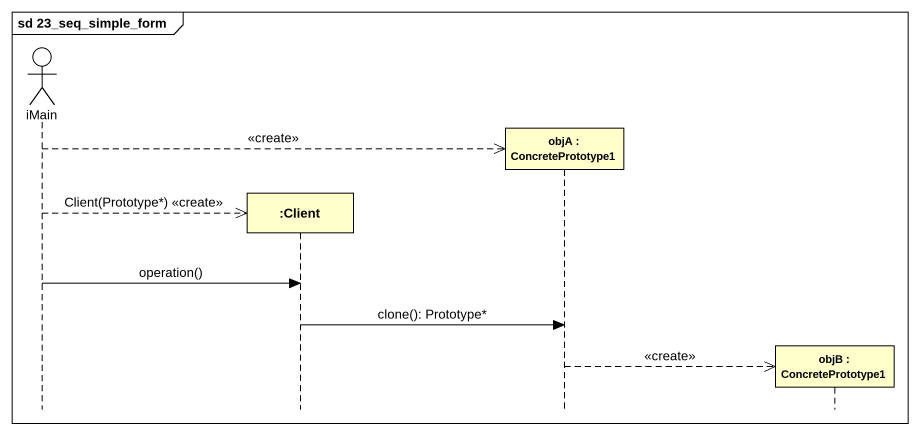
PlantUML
@startuml
mainframe sd 23_seq_simple_form
hide footbox
actor iMain
participant ":Client" as Client
participant "objA : ConcretePrototype1" as objA
participant "objB : ConcretePrototype1" as objB

iMain -->> objA ** : <<create>>
iMain -->> Client ** : Client(Prototype*) <<create>>
iMain -> Client : operation()
Client -> objA : clone(): Prototype*
objA -->> objB ** : <<create>>
@enduml
